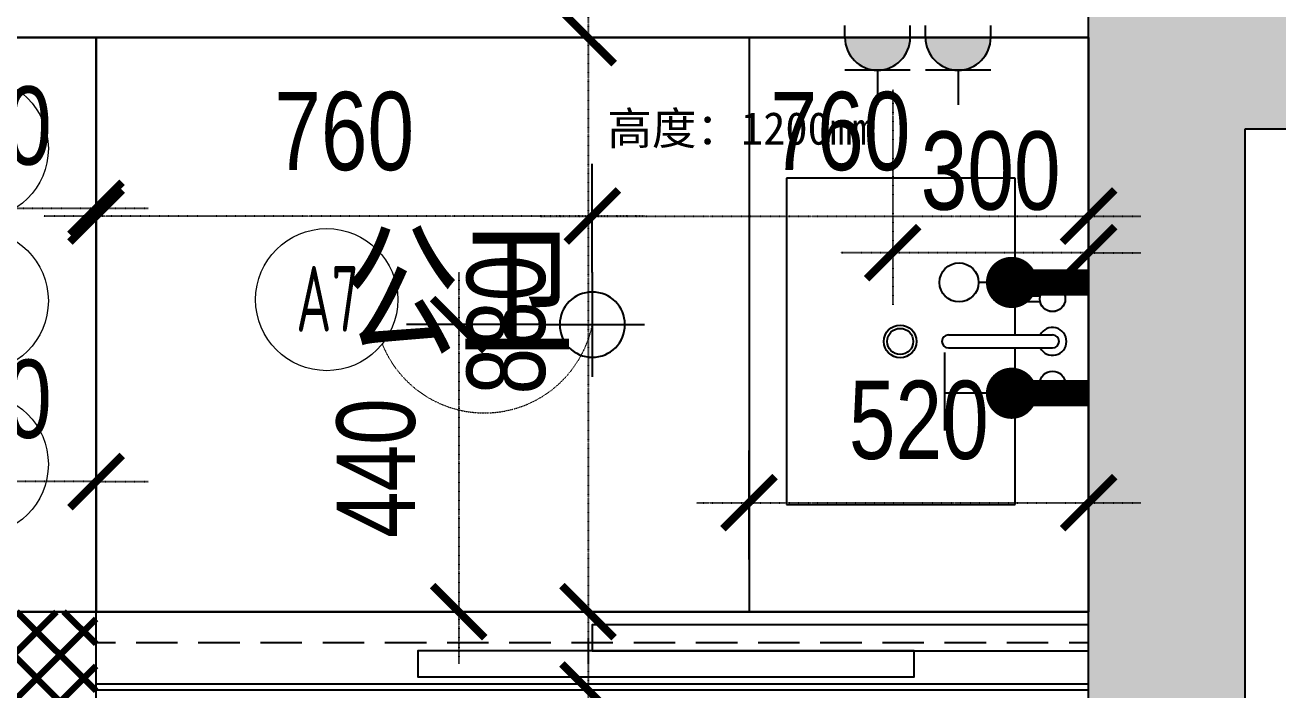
# Model space of a CAD drawing. Header units: millimetres. Extents: x -23568 to 99064, y -162914 to -58422.
# Drawn here: x 27929 to 29848, y -156346 to -155327 of the extents above; entities that cross this region are included whole.
import ezdxf
from ezdxf.enums import TextEntityAlignment as Align

# ---------------------------------------------------------------- set-up
doc = ezdxf.new("R2010")
doc.units = ezdxf.units.MM
doc.header["$LTSCALE"] = 0.01
doc.linetypes.add('ACAD_ISO03W100', pattern=[30, 12, -18])
for name, color, linetype in [('09-天花灯具', 53, 'Continuous'), ('FC-【地面材质】', 250, 'Continuous'), ('FF-FURN【平面家具】', 51, 'Continuous'), ('FF-TEXT【平面文字】', 50, 'Continuous'), ('layer 1', 7, 'Continuous'), ('M-【门】', 63, 'Continuous'), ('RC-Dim【灯具尺寸】', 2, 'Continuous'), ('RC-FIN【天花造型】', 30, 'Continuous'), ('X▲【插座定位】', 30, 'Continuous'), ('布局图框', 1, 'Continuous'), ('水路图', 126, 'Continuous'), ('给排水', 251, 'Continuous')]:
    doc.layers.add(name, color=color, linetype=linetype)
for name, color, linetype, lineweight in [('FF-Dim【平面家具尺】', 44, 'Continuous', 0), ('Q◆【 新建墙体填充】', 51, 'Continuous', 0), ('RC-Dim【天花尺寸】', 44, 'Continuous', 0), ('X▲【平面开关】', 31, 'Continuous', 0)]:
    doc.layers.add(name, color=color, linetype=linetype, lineweight=lineweight)
doc.styles.add('-宋体', font='simfang.ttf', dxfattribs={"width": 0.8})
doc.styles.add('CCD_DIM', font='ARCHS.SHX', dxfattribs={"width": 0.7})
doc.styles.add('DIM_FONT', font='SIMPLEX.shx', dxfattribs={"width": 0.8})
doc.styles.add('尺寸', font='')
doc.styles.add('英文字体', font='stylu.ttf', dxfattribs={"width": 0.8})
doc.styles.get('尺寸').set_extended_font_data('SimSun')
doc.dimstyles.new('t-60', dxfattribs={"dimscale": 80, "dimtxt": 2.3, "dimasz": 1, "dimexe": 1, "dimexo": 1, "dimgap": 0.5, "dimtad": 0, "dimdec": 0, "dimrnd": 5, "dimzin": 0, "dimdsep": 46, "dimtxsty": '英文字体', "dimblk": 'ARCHTICK', "dimcen": 0.09, "dimdle": 1, "dimclrd": 8, "dimclre": 8, "dimclrt": 2, "dimadec": 0, "dimazin": 0, "dimtfac": 1, "dimtdec": 0, "dimtix": 1, "dimtmove": 2, "dimatfit": 2, "dimldrblk": 'DOT', "dimfxl": 0, "dimtvp": 1, "dimtolj": 1, "dimtzin": 0, "dimarcsym": 0})

# ---------------------------------------------------------------- blocks, each defined once
blk = doc.blocks.new('werrrrrr')
at = {"color": 4}
for p, q in [((79297.3, -104523.9), (78947.3, -104523.9)), ((78947.3, -104523.9), (78947.3, -105023.9)), ((79297.3, -104758.9), (79297.3, -104523.9)), ((79335.4, -104704.6), (79304.7, -104704.6)), ((79304.7, -104704.6), (79304.7, -104712.8)), ((79304.7, -104712.8), (79335.4, -104712.8)), ((79195.2, -104763.9), (79354.5, -104763.9)), ((79297.3, -104763.9), (79297.3, -104758.9)), ((79195.2, -104783.9), (79354.5, -104783.9)), ((79297.3, -105023.9), (79297.3, -104783.9)), ((79304.7, -104843.2), (79304.7, -104834.9)), ((79304.7, -104834.9), (79335.4, -104834.9)), ((79335.4, -104843.2), (79304.7, -104843.2)), ((78947.3, -105023.9), (79297.3, -105023.9))]:
    blk.add_line(p, q, dxfattribs=at)
for centre, radius in [((79354.5, -104708.7), 19.5), ((79121.2, -104773.9), 25), ((79121.2, -104773.9), 20), ((79354.5, -104839), 19.5)]:
    blk.add_circle(centre, radius, dxfattribs=at)
for centre, radius, start, end in [((79195.2, -104773.9), 10, 90, 270), ((79354.5, -104773.9), 21.4, 207.8021, 152.1979), ((79354.5, -104773.9), 10, 270, 90)]:
    blk.add_arc(centre, radius, start, end, dxfattribs=at)
blk = doc.blocks.new('_ArchTick')
at = {"color": 0, "linetype": 'ByBlock', "const_width": 0.15}
blk.add_lwpolyline([(-0.5, -0.5), (0.5, 0.5)], dxfattribs=at)
blk = doc.blocks.new('*D584')
at = {"layer": 'Defpoints', "color": 0, "transparency": 16777216}
for p in [(28687, -156346.2), (28687, -157826.2), (28790.9, -157826.2)]:
    blk.add_point(p, dxfattribs=at)
at = {"layer": 'FF-Dim【平面家具尺】', "color": 8, "linetype": 'ACAD_ISO03W100', "lineweight": -2, "transparency": 16777216}
blk.add_line((28790.9, -156266.2), (28790.9, -157906.2), dxfattribs=at)
at = {"layer": 'FF-Dim【平面家具尺】', "color": 8, "lineweight": -2, "transparency": 16777216}
for p, q in [((28767, -156346.2), (28870.9, -156346.2)), ((28767, -157826.2), (28870.9, -157826.2))]:
    blk.add_line(p, q, dxfattribs=at)
at = {"layer": 'FF-Dim【平面家具尺】', "color": 8, "lineweight": -2, "transparency": 16777216, "xscale": 80, "yscale": 80, "zscale": 80}
for p, rotation in [((28790.9, -156346.2), 90), ((28790.9, -157826.2), 270)]:
    blk.add_blockref('_ArchTick', p, dxfattribs=dict(at, rotation=rotation))
at = {"layer": 'FF-Dim【平面家具尺】', "color": 2, "transparency": 16777216, "insert": (28664.7, -157086.2), "char_height": 120, "attachment_point": 5, "rotation": 90, "style": '英文字体'}
blk.add_mtext('\\A1;1480', dxfattribs=at)
blk = doc.blocks.new('_DOT')
at = {"color": 0, "linetype": 'ByBlock'}
blk.add_line((-0.5, 0), (-1, 0), dxfattribs=at)
at = {"color": 0, "linetype": 'ByBlock', "const_width": 0.5}
blk.add_lwpolyline([(-0.25, 0, 1), (0.25, 0, 1)], format="xyb", close=True, dxfattribs=at)
blk = doc.blocks.new('*D585')
at = {"layer": 'Defpoints', "color": 0, "transparency": 16777216}
for p in [(29037.5, -155346.2), (28790.9, -156226.2), (29037.5, -156226.2)]:
    blk.add_point(p, dxfattribs=at)
at = {"layer": 'FF-Dim【平面家具尺】', "color": 8, "linetype": 'ACAD_ISO03W100', "lineweight": -2, "transparency": 16777216}
blk.add_line((28790.9, -155266.2), (28790.9, -156306.2), dxfattribs=at)
at = {"layer": 'FF-Dim【平面家具尺】', "color": 8, "lineweight": -2, "transparency": 16777216}
for p, q in [((28957.5, -155346.2), (28710.9, -155346.2)), ((28957.5, -156226.2), (28710.9, -156226.2))]:
    blk.add_line(p, q, dxfattribs=at)
at = {"layer": 'FF-Dim【平面家具尺】', "color": 8, "lineweight": -2, "transparency": 16777216, "xscale": 80, "yscale": 80, "zscale": 80}
for p, rotation in [((28790.9, -155346.2), 90), ((28790.9, -156226.2), 270)]:
    blk.add_blockref('_ArchTick', p, dxfattribs=dict(at, rotation=rotation))
at = {"layer": 'FF-Dim【平面家具尺】', "color": 2, "transparency": 16777216, "insert": (28665.9, -155786.2), "char_height": 120, "attachment_point": 5, "rotation": 90, "style": '英文字体'}
blk.add_mtext('\\A1;880', dxfattribs=at)
blk = doc.blocks.new('*D586')
at = {"layer": 'Defpoints', "color": 0, "transparency": 16777216}
for p in [(29557.5, -156059.1), (29037.5, -156226.2), (29557.5, -156226.2)]:
    blk.add_point(p, dxfattribs=at)
at = {"layer": 'FF-Dim【平面家具尺】', "color": 8, "lineweight": -2, "transparency": 16777216}
for p, q in [((29037.5, -156146.2), (29037.5, -155979.1)), ((29557.5, -156146.2), (29557.5, -155979.1))]:
    blk.add_line(p, q, dxfattribs=at)
at = {"layer": 'FF-Dim【平面家具尺】', "color": 8, "linetype": 'ACAD_ISO03W100', "lineweight": -2, "transparency": 16777216}
blk.add_line((28957.5, -156059.1), (29637.5, -156059.1), dxfattribs=at)
at = {"layer": 'FF-Dim【平面家具尺】', "color": 8, "lineweight": -2, "transparency": 16777216, "xscale": 80, "yscale": 80, "zscale": 80, "rotation": 180}
blk.add_blockref('_ArchTick', (29037.5, -156059.1), dxfattribs=at)
at = {"layer": 'FF-Dim【平面家具尺】', "color": 8, "lineweight": -2, "transparency": 16777216, "xscale": 80, "yscale": 80, "zscale": 80}
blk.add_blockref('_ArchTick', (29557.5, -156059.1), dxfattribs=at)
at = {"layer": 'FF-Dim【平面家具尺】', "color": 2, "transparency": 16777216, "insert": (29297.5, -155933), "char_height": 120, "attachment_point": 5, "style": '英文字体'}
blk.add_mtext('\\A1;520', dxfattribs=at)
blk = doc.blocks.new('ADFADAW')
at = {"layer": 'Defpoints'}
h = blk.add_hatch(color=251, dxfattribs=at)
h.dxf.hatch_style = 1
h.paths.add_polyline_path([(22067.5, -166462.6), (21407.5, -166462.6), (21407.5, -171702.6), (21627.5, -171702.6), (21697.5, -171702.6), (21697.5, -167912.6), (22067.5, -167912.6)])
h.paths.add_polyline_path([(27427.5, -167912.6), (27687.5, -167912.6), (27687.5, -170562.6), (28037.5, -170562.6), (28037.5, -167312.6), (28037.5, -166702.6), (27427.5, -166702.6)])
h.paths.add_polyline_path([(30847.5, -167312.6), (30847.5, -169162.6), (31027.5, -169162.6), (31027.5, -166462.6), (30447.5, -166462.6), (30447.5, -166702.6), (30447.5, -167312.6)])
h.paths.add_polyline_path([(32877.5, -171702.6), (32877.5, -168722.6), (32477.5, -168722.6), (32477.5, -168962.6), (32637.5, -168962.6), (32637.5, -171462.6), (29557.5, -171462.6), (29557.5, -174282.6), (29797.5, -174282.6), (29797.5, -171702.6)])
h.paths.add_polyline_path([(28037.5, -172742.6), (27687.5, -172742.6), (27687.5, -175132.6), (28037.5, -175132.6)])
h.paths.add_polyline_path([(19547.5, -175182.6), (20787.5, -175182.6), (20787.5, -174942.6), (19787.5, -174942.6), (19787.5, -171702.6), (19787.5, -171462.6), (19547.5, -171462.6)])
at = {"layer": 'Defpoints', "color": 251}
for p, q in [((29557.5, -174282.6), (29557.5, -171462.6)), ((29557.5, -171562.6), (27687.5, -171562.6)), ((27687.5, -171562.6), (28037.5, -171562.6)), ((28037.5, -171562.6), (28037.5, -172442.6)), ((29557.5, -171562.6), (29037.5, -171562.6)), ((29037.5, -171562.6), (29037.5, -172442.6)), ((29557.5, -172442.6), (29557.5, -171562.6)), ((29797.5, -174282.6), (29797.5, -171702.6)), ((29797.5, -171702.6), (32877.5, -171702.6)), ((29445.1, -171778.3), (29095.1, -171778.3)), ((29095.1, -171778.3), (29095.1, -172278.3)), ((29445.1, -172013.3), (29445.1, -171778.3)), ((29483.3, -171959), (29452.5, -171959)), ((29452.5, -171959), (29452.5, -171967.2)), ((29452.5, -171967.2), (29483.3, -171967.2)), ((29445.1, -172018.3), (29445.1, -172013.3)), ((29343, -172018.3), (29502.3, -172018.3)), ((29343, -172038.3), (29502.3, -172038.3)), ((29445.1, -172278.3), (29445.1, -172038.3)), ((29452.5, -172097.6), (29452.5, -172089.3)), ((29452.5, -172089.3), (29483.3, -172089.3)), ((29483.3, -172097.6), (29452.5, -172097.6)), ((29095.1, -172278.3), (29445.1, -172278.3)), ((28037.5, -172442.6), (27687.5, -172442.6)), ((28037.5, -172442.6), (27687.5, -172442.6)), ((28037.5, -172442.6), (29557.5, -172442.6)), ((28037.5, -172742.6), (28037.5, -172442.6)), ((29037.5, -172442.6), (29557.5, -172442.6)), ((29557.5, -172462.6), (28797.5, -172462.6)), ((28797.5, -172462.6), (28797.5, -172502.6)), ((29557.5, -172502.6), (29557.5, -172462.6)), ((29290.2, -172502.6), (28530.2, -172502.6)), ((28530.2, -172502.6), (28530.2, -172542.6)), ((28797.5, -172502.6), (29557.5, -172502.6)), ((29290.2, -172542.6), (29290.2, -172502.6)), ((28530.2, -172542.6), (29290.2, -172542.6)), ((28037.5, -172562.6), (29557.5, -172562.6))]:
    blk.add_line(p, q, dxfattribs=at)
for centre, radius in [((29502.3, -171963.1), 19.5), ((29269, -172028.3), 25), ((29269, -172028.3), 20), ((29502.3, -172093.4), 19.5)]:
    blk.add_circle(centre, radius, dxfattribs=at)
for centre, radius, start, end in [((29502.3, -172028.3), 21.4, 207.8021, 152.1979), ((29343, -172028.3), 10, 90, 270), ((29502.3, -172028.3), 10, 270, 90)]:
    blk.add_arc(centre, radius, start, end, dxfattribs=at)
at = {"layer": 'Defpoints', "color": 251, "linetype": 'ByBlock', "style": 'DIM_FONT', "width": 0.8, "flags": 9}
for tag, p, rotation in [('XSIZE', (30947.5, -169789.4), 90), ('YSIZE', (30947.5, -169789.4), 90), ('XSIZE', (28643.3, -174042.6), 180), ('YSIZE', (28643.3, -174042.6), 180)]:
    blk.add_attdef(tag, p, '', height=0.457, rotation=rotation, dxfattribs=at)
blk = doc.blocks.new('A$C6FCF0001')
at = {"color": 8}
for p, q in [((0, 64.2), (0, -64)), ((64, 0), (-64, 0))]:
    blk.add_line(p, q, dxfattribs=at)
blk.add_circle((0, 0), 40)
blk = doc.blocks.new('*D639')
at = {"layer": 'Defpoints', "color": 0, "lineweight": 100, "transparency": 16777216}
for p in [(29557.5, -155619.8), (28797.5, -155786.1), (29557.5, -155786.2)]:
    blk.add_point(p, dxfattribs=at)
at = {"layer": 'RC-Dim【灯具尺寸】', "color": 8, "lineweight": -2, "transparency": 16777216}
for p, q in [((28797.5, -155706.1), (28797.5, -155539.8)), ((29557.5, -155706.2), (29557.5, -155539.8))]:
    blk.add_line(p, q, dxfattribs=at)
at = {"layer": 'RC-Dim【灯具尺寸】', "color": 8, "linetype": 'ACAD_ISO03W100', "lineweight": -2, "transparency": 16777216}
blk.add_line((28717.5, -155619.8), (29637.5, -155619.8), dxfattribs=at)
at = {"layer": 'RC-Dim【灯具尺寸】', "color": 8, "lineweight": -2, "transparency": 16777216, "xscale": 80, "yscale": 80, "zscale": 80, "rotation": 180}
blk.add_blockref('_ArchTick', (28797.5, -155619.8), dxfattribs=at)
at = {"layer": 'RC-Dim【灯具尺寸】', "color": 8, "lineweight": -2, "transparency": 16777216, "xscale": 80, "yscale": 80, "zscale": 80}
blk.add_blockref('_ArchTick', (29557.5, -155619.8), dxfattribs=at)
at = {"layer": 'RC-Dim【灯具尺寸】', "color": 2, "transparency": 16777216, "insert": (29177.5, -155490.3), "char_height": 120, "attachment_point": 5, "style": '英文字体'}
blk.add_mtext('\\A1;760', dxfattribs=at)
blk = doc.blocks.new('*D640')
at = {"layer": 'Defpoints', "color": 0, "transparency": 16777216}
for p in [(28037.5, -155619.8), (28037.5, -155786.1), (28797.5, -155786.1)]:
    blk.add_point(p, dxfattribs=at)
at = {"layer": 'RC-Dim【灯具尺寸】', "color": 8, "lineweight": -2, "transparency": 16777216}
for p, q in [((28037.5, -155706.1), (28037.5, -155539.8)), ((28797.5, -155706.1), (28797.5, -155539.8))]:
    blk.add_line(p, q, dxfattribs=at)
at = {"layer": 'RC-Dim【灯具尺寸】', "color": 8, "linetype": 'ACAD_ISO03W100', "lineweight": -2, "transparency": 16777216}
blk.add_line((28877.5, -155619.8), (27957.5, -155619.8), dxfattribs=at)
at = {"layer": 'RC-Dim【灯具尺寸】', "color": 8, "lineweight": -2, "transparency": 16777216, "xscale": 80, "yscale": 80, "zscale": 80, "rotation": 180}
blk.add_blockref('_ArchTick', (28037.5, -155619.8), dxfattribs=at)
at = {"layer": 'RC-Dim【灯具尺寸】', "color": 8, "lineweight": -2, "transparency": 16777216, "xscale": 80, "yscale": 80, "zscale": 80}
blk.add_blockref('_ArchTick', (28797.5, -155619.8), dxfattribs=at)
at = {"layer": 'RC-Dim【灯具尺寸】', "color": 2, "transparency": 16777216, "insert": (28417.5, -155490.3), "char_height": 120, "attachment_point": 5, "style": '英文字体'}
blk.add_mtext('\\A1;760', dxfattribs=at)
blk = doc.blocks.new('*D641')
at = {"layer": 'Defpoints', "color": 0, "lineweight": 100, "transparency": 16777216}
for p in [(28797.5, -155786.2), (28592.9, -156226.2), (28797.5, -156226.2)]:
    blk.add_point(p, dxfattribs=at)
at = {"layer": 'RC-Dim【灯具尺寸】', "color": 8, "linetype": 'ACAD_ISO03W100', "lineweight": -2, "transparency": 16777216}
blk.add_line((28592.9, -155706.2), (28592.9, -156306.2), dxfattribs=at)
at = {"layer": 'RC-Dim【灯具尺寸】', "color": 8, "lineweight": -2, "transparency": 16777216}
for p, q in [((28717.5, -155786.2), (28512.9, -155786.2)), ((28717.5, -156226.2), (28512.9, -156226.2))]:
    blk.add_line(p, q, dxfattribs=at)
at = {"layer": 'RC-Dim【灯具尺寸】', "color": 8, "lineweight": -2, "transparency": 16777216, "xscale": 80, "yscale": 80, "zscale": 80}
for p, rotation in [((28592.9, -155786.2), 90), ((28592.9, -156226.2), 270)]:
    blk.add_blockref('_ArchTick', p, dxfattribs=dict(at, rotation=rotation))
at = {"layer": 'RC-Dim【灯具尺寸】', "color": 2, "transparency": 16777216, "insert": (28466.6, -156006.2), "char_height": 120, "attachment_point": 5, "rotation": 90, "style": '英文字体'}
blk.add_mtext('\\A1;440', dxfattribs=at)
blk = doc.blocks.new('*D653')
at = {"layer": 'Defpoints', "color": 0, "lineweight": 100, "transparency": 16777216}
for p in [(27687.5, -155475.5), (28037.5, -155475.5), (28037.5, -155607.9)]:
    blk.add_point(p, dxfattribs=at)
at = {"layer": 'RC-Dim【天花尺寸】', "color": 8, "lineweight": -2, "transparency": 16777216}
for p, q in [((27687.5, -155555.5), (27687.5, -155687.9)), ((28037.5, -155555.5), (28037.5, -155687.9))]:
    blk.add_line(p, q, dxfattribs=at)
at = {"layer": 'RC-Dim【天花尺寸】', "color": 8, "linetype": 'ACAD_ISO03W100', "lineweight": -2, "transparency": 16777216}
for p, q in [((27687.5, -155607.9), (27607.5, -155607.9)), ((27687.5, -155607.9), (28037.5, -155607.9)), ((28037.5, -155607.9), (28117.5, -155607.9))]:
    blk.add_line(p, q, dxfattribs=at)
at = {"layer": 'RC-Dim【天花尺寸】', "color": 8, "lineweight": -2, "transparency": 16777216, "xscale": 80, "yscale": 80, "zscale": 80}
blk.add_blockref('_ArchTick', (27687.5, -155607.9), dxfattribs=at)
at = {"layer": 'RC-Dim【天花尺寸】', "color": 8, "lineweight": -2, "transparency": 16777216, "xscale": 80, "yscale": 80, "zscale": 80, "rotation": 180}
blk.add_blockref('_ArchTick', (28037.5, -155607.9), dxfattribs=at)
at = {"layer": 'RC-Dim【天花尺寸】', "color": 2, "transparency": 16777216, "insert": (27862.5, -155481.9), "char_height": 120, "attachment_point": 5, "style": '英文字体'}
blk.add_mtext('\\A1;350', dxfattribs=at)
blk = doc.blocks.new('A$C0D393392')
blk.add_hatch(color=0).paths.add_polyline_path([(148, 27.1, 1), (0, 27.1)])
for p, q in [((74, 101.1), (74, 179.5)), ((0, 101.1), (148, 101.1)), ((0, 27.1), (148, 27.1)), ((0, 27.1), (0, 0)), ((148, 27.1), (148, 0))]:
    blk.add_line(p, q)
blk.add_arc((74, 27.1), 74, 0, 180)
blk = doc.blocks.new('jjjjj')
at = {"layer": '水路图', "color": 3, "ltscale": 0.5}
for p, q in [((-38677.7, -531850.4), (-38836.8, -531850.4)), ((-38760.9, -531987.3), (-38760.9, -531850.4)), ((-38760.9, -531987.3), (-38760.9, -532144.6))]:
    blk.add_line(p, q, dxfattribs=at)
at = {"layer": '水路图', "color": 3, "ltscale": 0.5, "const_width": 54}
blk.add_lwpolyline([(-38735.6, -531987.3, 1), (-38786.2, -531987.3, 1)], format="xyb", close=True, dxfattribs=at)
blk.add_lwpolyline([(-38760.9, -531987.3), (-38760.9, -532144.6)], dxfattribs=at)
at = {"layer": '水路图', "color": 3, "ltscale": 0.5}
for start, end in [(360, 180), (180, 360)]:
    blk.add_arc((-38760.9, -531987.3), 25.3, start, end, dxfattribs=at)
blk = doc.blocks.new('sfsdf')
at = {"layer": '水路图', "color": 3, "ltscale": 0.5}
blk.add_line((-38760.9, -532531.2), (-38760.9, -532463.8), dxfattribs=at)
at = {"layer": '水路图', "color": 3, "ltscale": 0.5, "const_width": 54}
blk.add_lwpolyline([(-38735.6, -532531.2, 1), (-38786.2, -532531.2, 1)], format="xyb", close=True, dxfattribs=at)
blk.add_lwpolyline([(-38760.9, -532531.2), (-38760.9, -532688.5)], dxfattribs=at)
at = {"layer": '水路图', "color": 3, "ltscale": 0.2}
blk.add_circle((-38760.9, -532423.9), 39.9, dxfattribs=at)
blk = doc.blocks.new('*D700')
at = {"layer": 'Defpoints', "color": 0, "linetype": 'ACAD_ISO03W100', "lineweight": 100, "transparency": 16777216}
for p in [(27687.5, -156026.7), (27687.5, -156226.2), (28037.5, -156226.2)]:
    blk.add_point(p, dxfattribs=at)
at = {"layer": 'Q◆【 新建墙体填充】', "color": 8, "linetype": 'ACAD_ISO03W100', "lineweight": -2, "transparency": 16777216}
for p, q in [((27687.5, -156146.2), (27687.5, -155946.7)), ((28037.5, -156146.2), (28037.5, -155946.7)), ((27687.5, -156026.7), (27607.5, -156026.7)), ((28037.5, -156026.7), (27687.5, -156026.7)), ((28037.5, -156026.7), (28117.5, -156026.7))]:
    blk.add_line(p, q, dxfattribs=at)
at = {"layer": 'Q◆【 新建墙体填充】', "color": 8, "linetype": 'ACAD_ISO03W100', "lineweight": -2, "transparency": 16777216, "xscale": 80, "yscale": 80, "zscale": 80}
blk.add_blockref('_ArchTick', (27687.5, -156026.7), dxfattribs=at)
at = {"layer": 'Q◆【 新建墙体填充】', "color": 8, "linetype": 'ACAD_ISO03W100', "lineweight": -2, "transparency": 16777216, "xscale": 80, "yscale": 80, "zscale": 80, "rotation": 180}
blk.add_blockref('_ArchTick', (28037.5, -156026.7), dxfattribs=at)
at = {"layer": 'Q◆【 新建墙体填充】', "color": 2, "linetype": 'ACAD_ISO03W100', "lineweight": 100, "transparency": 16777216, "insert": (27862.5, -155900.7), "char_height": 120, "attachment_point": 5, "style": '英文字体'}
blk.add_mtext('\\A1;350', dxfattribs=at)
blk = doc.blocks.new('SAEFSEFSF')
at = {"layer": 'layer 1'}
h = blk.add_hatch(color=251, dxfattribs=at)
h.dxf.hatch_style = 1
h.paths.add_polyline_path([(22067.5, -166651.7), (21407.5, -166651.7), (21407.5, -171891.7), (21627.5, -171891.7), (21697.5, -171891.7), (21697.5, -168101.7), (22067.5, -168101.7)])
h.paths.add_polyline_path([(27427.5, -168101.7), (27687.5, -168101.7), (27687.5, -170751.7), (28037.5, -170751.7), (28037.5, -167501.7), (28037.5, -166891.7), (27427.5, -166891.7)])
h.paths.add_polyline_path([(30847.5, -167501.7), (30847.5, -169351.7), (31027.5, -169351.7), (31027.5, -166651.7), (30447.5, -166651.7), (30447.5, -166891.7), (30447.5, -167501.7)])
h.paths.add_polyline_path([(32877.5, -171891.7), (32877.5, -168911.7), (32477.5, -168911.7), (32477.5, -169151.7), (32637.5, -169151.7), (32637.5, -171651.7), (29557.5, -171651.7), (29557.5, -174471.7), (29797.5, -174471.7), (29797.5, -171891.7)])
h.paths.add_polyline_path([(28037.5, -172931.7), (27687.5, -172931.7), (27687.5, -175321.7), (28037.5, -175321.7)])
h.paths.add_polyline_path([(19547.5, -175371.7), (20787.5, -175371.7), (20787.5, -175131.7), (19787.5, -175131.7), (19787.5, -171891.7), (19787.5, -171651.7), (19547.5, -171651.7)])
at = {"layer": 'layer 1', "color": 251}
for p, q in [((29557.5, -174471.7), (29557.5, -171651.7)), ((29557.5, -171751.7), (27687.5, -171751.7)), ((27687.5, -171751.7), (28037.5, -171751.7)), ((28037.5, -171751.7), (28037.5, -172631.7)), ((29557.5, -171751.7), (29037.5, -171751.7)), ((29037.5, -171751.7), (29037.5, -172631.7)), ((29557.5, -172631.7), (29557.5, -171751.7)), ((29797.5, -174471.7), (29797.5, -171891.7)), ((29797.5, -171891.7), (32877.5, -171891.7)), ((29445.1, -171967.4), (29095.1, -171967.4)), ((29095.1, -171967.4), (29095.1, -172467.4)), ((29445.1, -172202.4), (29445.1, -171967.4)), ((29483.3, -172148.1), (29452.5, -172148.1)), ((29452.5, -172148.1), (29452.5, -172156.4)), ((29452.5, -172156.4), (29483.3, -172156.4)), ((29343, -172207.4), (29502.3, -172207.4)), ((29445.1, -172207.4), (29445.1, -172202.4)), ((29343, -172227.4), (29502.3, -172227.4)), ((29445.1, -172467.4), (29445.1, -172227.4)), ((29452.5, -172286.7), (29452.5, -172278.5)), ((29452.5, -172278.5), (29483.3, -172278.5)), ((29483.3, -172286.7), (29452.5, -172286.7)), ((29095.1, -172467.4), (29445.1, -172467.4)), ((28037.5, -172631.7), (27687.5, -172631.7)), ((28037.5, -172631.7), (27687.5, -172631.7)), ((28037.5, -172631.7), (29557.5, -172631.7)), ((28037.5, -172931.7), (28037.5, -172631.7)), ((29037.5, -172631.7), (29557.5, -172631.7)), ((29557.5, -172651.7), (28797.5, -172651.7)), ((28797.5, -172651.7), (28797.5, -172691.7)), ((29557.5, -172691.7), (29557.5, -172651.7)), ((29290.2, -172691.7), (28530.2, -172691.7)), ((28530.2, -172691.7), (28530.2, -172731.7)), ((28797.5, -172691.7), (29557.5, -172691.7)), ((29290.2, -172731.7), (29290.2, -172691.7)), ((28530.2, -172731.7), (29290.2, -172731.7))]:
    blk.add_line(p, q, dxfattribs=at)
for centre, radius in [((29502.3, -172152.3), 19.5), ((29269, -172217.4), 25), ((29269, -172217.4), 20), ((29502.3, -172282.6), 19.5)]:
    blk.add_circle(centre, radius, dxfattribs=at)
for centre, radius, start, end in [((29343, -172217.4), 10, 90, 270), ((29502.3, -172217.4), 21.4, 207.8021, 152.1979), ((29502.3, -172217.4), 10, 270, 90)]:
    blk.add_arc(centre, radius, start, end, dxfattribs=at)
at = {"layer": 'layer 1', "color": 251, "linetype": 'ByBlock', "style": 'DIM_FONT', "width": 0.8, "flags": 9}
for tag, p, rotation in [('XSIZE', (30947.5, -169978.6), 90), ('YSIZE', (30947.5, -169978.6), 90), ('XSIZE', (28643.3, -174231.7), 180), ('YSIZE', (28643.3, -174231.7), 180)]:
    blk.add_attdef(tag, p, '', height=0.457, rotation=rotation, dxfattribs=at)
blk = doc.blocks.new('*D721')
at = {"layer": 'Defpoints', "color": 0, "linetype": 'ACAD_ISO03W100', "lineweight": 100, "transparency": 16777216}
for p in [(29257.5, -155346.2), (29557.5, -155346.2), (29257.5, -155676)]:
    blk.add_point(p, dxfattribs=at)
at = {"layer": 'X▲【插座定位】', "color": 8, "linetype": 'ACAD_ISO03W100', "lineweight": -2, "transparency": 16777216}
for p, q in [((29257.5, -155426.2), (29257.5, -155756)), ((29557.5, -155426.2), (29557.5, -155756)), ((29257.5, -155676), (29177.5, -155676)), ((29557.5, -155676), (29257.5, -155676)), ((29557.5, -155676), (29637.5, -155676))]:
    blk.add_line(p, q, dxfattribs=at)
at = {"layer": 'X▲【插座定位】', "color": 8, "linetype": 'ACAD_ISO03W100', "lineweight": -2, "transparency": 16777216, "xscale": 80, "yscale": 80, "zscale": 80}
blk.add_blockref('_ArchTick', (29257.5, -155676), dxfattribs=at)
at = {"layer": 'X▲【插座定位】', "color": 8, "linetype": 'ACAD_ISO03W100', "lineweight": -2, "transparency": 16777216, "xscale": 80, "yscale": 80, "zscale": 80, "rotation": 180}
blk.add_blockref('_ArchTick', (29557.5, -155676), dxfattribs=at)
at = {"layer": 'X▲【插座定位】', "color": 2, "linetype": 'ACAD_ISO03W100', "lineweight": 100, "transparency": 16777216, "insert": (29407.5, -155550.9), "char_height": 120, "attachment_point": 5, "style": '英文字体'}
blk.add_mtext('\\A1;300', dxfattribs=at)

msp = doc.modelspace()

# ---------------------------------------------------------------- hatches: boundary and pattern name
h = msp.add_hatch(color=8)
h.dxf.hatch_style = 1
h.paths.add_polyline_path([(22067.5, -150246.2), (21407.5, -150246.2), (21407.5, -155486.2), (21627.5, -155486.2), (21697.5, -155486.2), (21697.5, -151696.2), (22067.5, -151696.2)])
h.paths.add_polyline_path([(27427.5, -151696.2), (27687.5, -151696.2), (27687.5, -154346.2), (28037.5, -154346.2), (28037.5, -151096.2), (28037.5, -150486.2), (27427.5, -150486.2)])
h.paths.add_polyline_path([(30847.5, -151096.2), (30847.5, -152946.2), (31027.5, -152946.2), (31027.5, -150246.2), (30447.5, -150246.2), (30447.5, -150486.2), (30447.5, -151096.2)])
h.paths.add_polyline_path([(32877.5, -155486.2), (32877.5, -152506.2), (32477.5, -152506.2), (32477.5, -152746.2), (32637.5, -152746.2), (32637.5, -155246.2), (29557.5, -155246.2), (29557.5, -158066.2), (29797.5, -158066.2), (29797.5, -155486.2)])
h.paths.add_polyline_path([(28037.5, -156526.2), (27687.5, -156526.2), (27687.5, -158916.2), (28037.5, -158916.2)])
h.paths.add_polyline_path([(19547.5, -158966.2), (20787.5, -158966.2), (20787.5, -158726.2), (19787.5, -158726.2), (19787.5, -155486.2), (19787.5, -155246.2), (19547.5, -155246.2)])
at = {"layer": 'FC-【地面材质】'}
h = msp.add_hatch(dxfattribs=at)
h.set_pattern_fill('BRASS', color=8, scale=20)
h.paths.add_polyline_path([(29557.5, -156226.2), (28037.5, -156226.2), (28037.5, -156346.2), (29557.5, -156346.2)])
at = {"layer": 'Q◆【 新建墙体填充】', "linetype": 'ACAD_ISO03W100', "lineweight": 100}
h = msp.add_hatch(dxfattribs=at)
h.set_pattern_fill('ANSI37', color=51, scale=16, style=0)
h.paths.add_polyline_path([(28037.5, -156226.2), (27687.5, -156226.2), (27687.5, -156526.2), (28037.5, -156526.2)])

# ---------------------------------------------------------------- linework, layer by layer
for p, q in [((29557.5, -158066.2), (29557.5, -155246.2)), ((29557.5, -155346.2), (27687.5, -155346.2)), ((29797.5, -158066.2), (29797.5, -155486.2)), ((29797.5, -155486.2), (32877.5, -155486.2))]:
    msp.add_line(p, q)
at = {"color": 8}
msp.add_line((28037.5, -156226.2), (29557.5, -156226.2), dxfattribs=at)
msp.add_lwpolyline([(27687.5, -156526.2), (28037.5, -156526.2), (28037.5, -156226.2), (27687.5, -156226.2)], close=True)
at = {"layer": 'FF-FURN【平面家具】', "color": 4}
msp.add_lwpolyline([(29037.5, -156226.2), (29557.5, -156226.2), (29557.5, -155346.2), (29037.5, -155346.2)], close=True, dxfattribs=at)
at = {"layer": 'M-【门】', "color": 4}
for points in [[(29557.5, -156246.2), (28797.5, -156246.2), (28797.5, -156286.2), (29557.5, -156286.2)], [(29290.2, -156286.2), (28530.2, -156286.2), (28530.2, -156326.2), (29290.2, -156326.2)]]:
    msp.add_lwpolyline(points, close=True, dxfattribs=at)
at = {"layer": 'RC-FIN【天花造型】'}
msp.add_lwpolyline([(28037.5, -155346.2), (29557.5, -155346.2), (29557.5, -156226.2), (28037.5, -156226.2)], close=True, dxfattribs=at)
at = {"layer": 'X▲【平面开关】', "color": 2}
for centre in [(27855.5, -155516.1), (27855.5, -155749.8), (28390.7, -155747.9), (27855.5, -156000.3)]:
    msp.add_circle(centre, 108.9, dxfattribs=at)
at = {"layer": 'X▲【平面开关】', "linetype": 'ACAD_ISO03W100', "ltscale": 3}
msp.add_arc((28632.2, -155752.8), 168.7, 201.9719, 348.5801, dxfattribs=at)
at = {"layer": '布局图框'}
msp.add_lwpolyline([(24397.5, -158466.2), (25597.5, -158466.2), (25957.5, -158466.2), (25957.5, -158676.2), (27687.5, -158676.2), (27687.5, -157766.2), (25627.5, -157766.2), (25627.5, -157646.2), (27687.5, -157646.2), (27687.5, -156526.2), (27687.5, -156226.2), (28037.5, -156226.2), (29557.5, -156226.2), (29557.5, -155346.2), (27687.5, -155346.2), (27687.5, -155246.2), (27687.5, -155196.2), (27687.5, -154396.2), (27687.5, -154346.2), (27687.5, -151696.2), (27427.5, -151696.2), (27427.5, -150556.2), (24397.5, -150556.2)], dxfattribs=at)

# ---------------------------------------------------------------- block references
at = {"layer": '09-天花灯具', "xscale": -1.249999999999958, "yscale": 1.250000000568389, "zscale": 1.250000000313732}
msp.add_blockref('A$C6FCF0001', (28797.5, -155786.2), dxfattribs=at)
at = {"layer": 'FF-FURN【平面家具】'}
msp.add_blockref('werrrrrr', (-49852.2, -51038), dxfattribs=at)
at = {"layer": 'layer 1', "linetype": 'ACAD_ISO03W100', "lineweight": 100}
msp.add_blockref('SAEFSEFSF', (0, 16405.5), dxfattribs=at)
at = {"layer": 'RC-FIN【天花造型】'}
msp.add_blockref('ADFADAW', (0, 16216.4), dxfattribs=at)
at = {"layer": 'X▲【插座定位】', "color": 53, "xscale": 0.6756756756756511, "yscale": 0.6756756757235034, "zscale": 0.6756756757382626, "rotation": 180}
for p in [(29284.3, -155327.9), (29407.7, -155327.9)]:
    msp.add_blockref('A$C0D393392', p, dxfattribs=at)
at = {"layer": '给排水', "color": 53, "xscale": 0.7497256013739388, "yscale": 0.7497256014612503, "zscale": 0.7497256014861298, "rotation": 90}
for name, p in [('sfsdf', (-369812.7, -126661.5)), ('jjjjj', (-369405, -126831.4))]:
    msp.add_blockref(name, p, dxfattribs=at)

# ---------------------------------------------------------------- texts
at = {"layer": 'FF-TEXT【平面文字】', "color": 4, "insert": (28417, -155652.8), "char_height": 161.951, "width": 2270.994, "attachment_point": 1, "style": '-宋体'}
msp.add_mtext('{\\fNSimSun|b0|i0|c134|p49;公卫}', dxfattribs=at)
at = {"layer": 'X▲【平面开关】', "color": 2, "style": 'CCD_DIM', "width": 0.7}
msp.add_text('A7', height=100.8, dxfattribs=at).set_placement((28392, -155796.9), align=Align.CENTER)
at = {"layer": 'X▲【插座定位】', "color": 2, "insert": (29024.9, -155488.1), "char_height": 50, "attachment_point": 5, "style": '尺寸'}
msp.add_mtext('\\A1;{\\fNSimSun|b0|i0|c134|p49;高度：1200mm}', dxfattribs=at)

# ---------------------------------------------------------------- dimensions: what is measured, and where the dimension line sits
at = {"layer": 'FF-Dim【平面家具尺】'}
for base, p1, p2, picture, middle in [((28790.9, -156226.2), (29037.5, -155346.2), (29037.5, -156226.2), '*D585', (28665.9, -155786.2)), ((28790.9, -157826.2), (28687, -156346.2), (28687, -157826.2), '*D584', (28664.7, -157086.2))]:
    dim = msp.add_linear_dim(base=base, p1=p1, p2=p2, angle=90, dimstyle='t-60', override={"dimtxt": 1.5, "dimzin": 8, "dimfxl": 6, "dimfxlon": 1}, dxfattribs=at)
    dim.commit()
    dim.dimension.update_dxf_attribs({"geometry": picture, "text_midpoint": middle})
dim = msp.add_linear_dim(base=(29557.5, -156059.1), p1=(29037.5, -156226.2), p2=(29557.5, -156226.2), dimstyle='t-60', override={"dimtxt": 1.5, "dimzin": 8, "dimfxl": 6, "dimfxlon": 1}, dxfattribs=at)
dim.commit()
dim.dimension.update_dxf_attribs({"geometry": '*D586', "text_midpoint": (29297.5, -155933)})
at = {"layer": 'Q◆【 新建墙体填充】', "linetype": 'ACAD_ISO03W100', "lineweight": 100}
dim = msp.add_aligned_dim(p1=(28037.5, -156226.2), p2=(27687.5, -156226.2), distance=-199.4, dimstyle='t-60', override={"dimtxt": 1.5, "dimzin": 8, "dimfxl": 5, "dimfxlon": 1}, dxfattribs=at)
dim.commit()
dim.dimension.update_dxf_attribs({"geometry": '*D700', "text_midpoint": (27862.5, -155900.7)})
at = {"layer": 'RC-Dim【天花尺寸】'}
dim = msp.add_aligned_dim(p1=(27687.5, -155475.5), p2=(28037.5, -155475.5), distance=-132.4, dimstyle='t-60', override={"dimtxt": 1.5, "dimzin": 8, "dimfxl": 6, "dimfxlon": 1}, dxfattribs=at)
dim.commit()
dim.dimension.update_dxf_attribs({"geometry": '*D653', "text_midpoint": (27862.5, -155481.9)})
at = {"layer": 'RC-Dim【灯具尺寸】'}
for base, p2, picture, middle in [((28037.5, -155619.8), (28037.5, -155786.1), '*D640', (28417.5, -155490.3)), ((29557.5, -155619.8), (29557.5, -155786.2), '*D639', (29177.5, -155490.3))]:
    dim = msp.add_linear_dim(base=base, p1=(28797.5, -155786.1), p2=p2, dimstyle='t-60', override={"dimtxt": 1.5, "dimzin": 8, "dimfxl": 6, "dimfxlon": 1}, dxfattribs=at)
    dim.commit()
    dim.dimension.update_dxf_attribs({"geometry": picture, "text_midpoint": middle})
dim = msp.add_aligned_dim(p1=(28797.5, -155786.2), p2=(28797.5, -156226.2), distance=-204.6, dimstyle='t-60', override={"dimtxt": 1.5, "dimzin": 8, "dimfxl": 6, "dimfxlon": 1}, dxfattribs=at)
dim.commit()
dim.dimension.update_dxf_attribs({"geometry": '*D641', "text_midpoint": (28466.6, -156006.2)})
at = {"layer": 'X▲【插座定位】', "linetype": 'ACAD_ISO03W100', "lineweight": 100}
dim = msp.add_aligned_dim(p1=(29557.5, -155346.2), p2=(29257.5, -155346.2), distance=329.9, dimstyle='t-60', override={"dimtxt": 1.5, "dimzin": 8, "dimfxl": 5, "dimfxlon": 1}, dxfattribs=at)
dim.commit()
dim.dimension.update_dxf_attribs({"geometry": '*D721', "text_midpoint": (29407.5, -155550.9)})

doc.saveas('drawing.dxf')
